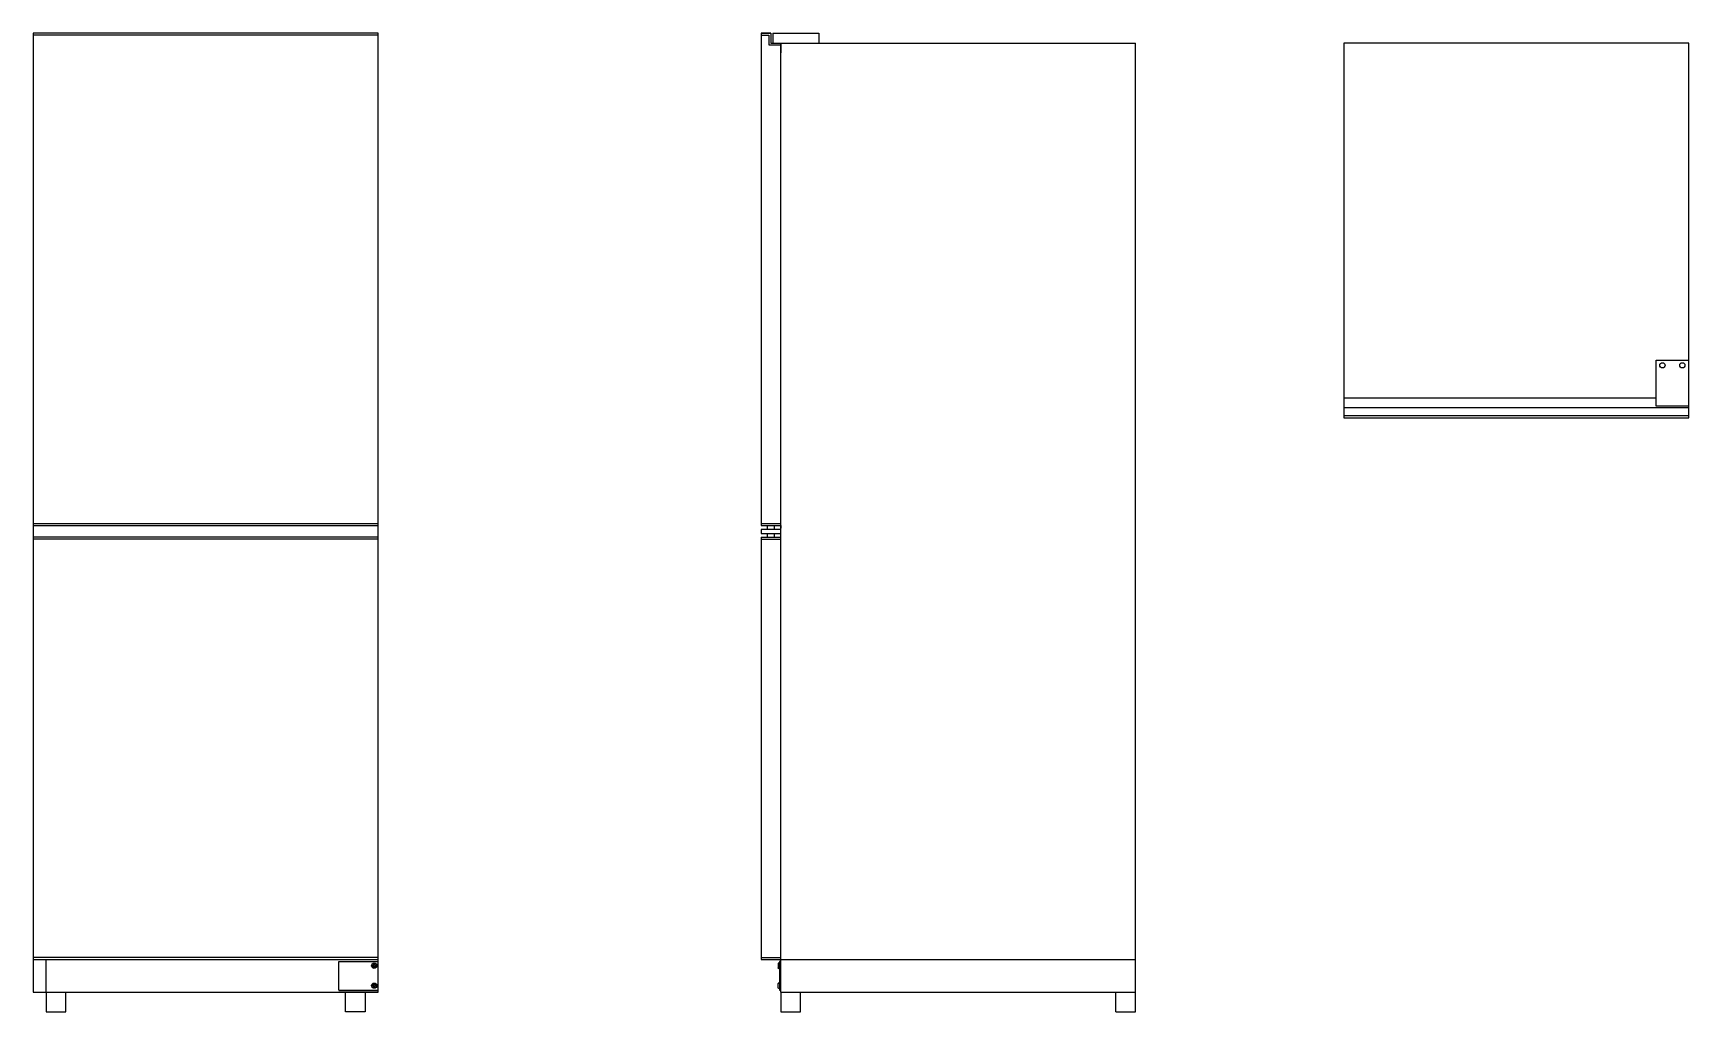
# Model space of a CAD drawing. Header units: inches. Extents: x 38 to 290, y 37 to 186.
import ezdxf

# ---------------------------------------------------------------- set-up
doc = ezdxf.new("R2010")
doc.units = ezdxf.units.IN
doc.header["$MEASUREMENT"] = 0

msp = doc.modelspace()

# ---------------------------------------------------------------- linework, layer by layer
for p, q in [((37.65, 185.79), (37.65, 101.79)), ((90.25, 185.49), (37.65, 185.49)), ((148.62, 185.79), (150.12, 185.79)), ((148.62, 185.79), (148.62, 185.49)), ((148.62, 185.49), (149.82, 185.49)), ((149.82, 185.49), (149.82, 183.99)), ((150.12, 185.79), (150.12, 184.29)), ((150.12, 184.29), (205.72, 184.29)), ((150.42, 185.79), (150.42, 184.29)), ((150.42, 185.79), (157.42, 185.79)), ((151.62, 39.69), (151.62, 184.29)), ((151.62, 184.29), (151.62, 182.79)), ((157.42, 185.79), (157.42, 184.29)), ((149.82, 183.99), (151.62, 183.99)), ((285.07, 128.99), (285.07, 135.99)), ((285.07, 135.99), (290.07, 135.99)), ((290.07, 128.99), (285.07, 128.99)), ((290.07, 128.69), (237.47, 128.69)), ((37.65, 111.09), (90.25, 111.09)), ((148.62, 111.09), (151.62, 111.09)), ((37.65, 110.79), (90.25, 110.79)), ((90.25, 108.99), (37.65, 108.99)), ((90.25, 108.69), (37.65, 108.69)), ((148.62, 110.79), (151.62, 110.79)), ((151.62, 110.19), (148.62, 110.19)), ((148.62, 110.19), (148.62, 109.59)), ((148.62, 109.59), (151.62, 109.59)), ((148.62, 108.99), (151.62, 108.99)), ((148.62, 108.69), (151.62, 108.69)), ((149.62, 110.19), (149.62, 110.79)), ((149.62, 108.99), (149.62, 109.59)), ((150.62, 110.79), (150.62, 110.19)), ((150.62, 109.59), (150.62, 108.99)), ((151.62, 110.79), (151.62, 110.39)), ((90.25, 44.99), (37.65, 44.99)), ((37.65, 44.69), (90.25, 44.69)), ((148.62, 44.99), (151.62, 44.99)), ((148.62, 44.69), (205.72, 44.69)), ((37.65, 39.69), (90.25, 39.69)), ((151.62, 39.69), (205.72, 39.69)), ((151.62, 39.69), (151.62, 36.69)), ((154.62, 36.69), (154.62, 39.69)), ((202.72, 36.69), (202.72, 39.69)), ((151.62, 36.69), (154.62, 36.69))]:
    msp.add_line(p, q)
at = {"color": 252}
msp.add_line((285.07, 130.19), (237.47, 130.19), dxfattribs=at)
at = {"color": 7}
for p, q in [((290.07, 127.49), (237.47, 127.49)), ((39.65, 39.69), (39.65, 44.69)), ((84.25, 39.99), (84.25, 44.39)), ((84.25, 44.39), (90.25, 44.39)), ((89.61, 43.77), (89.44, 43.77)), ((89.44, 43.67), (89.61, 43.67)), ((89.61, 43.77), (89.61, 43.94)), ((89.61, 43.5), (89.61, 43.67)), ((89.71, 43.94), (89.71, 43.77)), ((89.88, 43.77), (89.71, 43.77)), ((89.71, 43.67), (89.71, 43.5)), ((89.71, 43.67), (89.88, 43.67)), ((151.22, 44.06), (151.22, 43.4)), ((151.42, 44.12), (151.27, 44.12)), ((151.32, 43.32), (151.42, 43.32)), ((151.62, 44.39), (151.42, 44.39)), ((151.42, 44.39), (151.42, 39.99)), ((151.42, 43.72), (151.42, 43.92)), ((89.61, 40.74), (89.44, 40.74)), ((89.44, 40.64), (89.61, 40.64)), ((89.61, 40.74), (89.61, 40.91)), ((89.61, 40.46), (89.61, 40.64)), ((89.71, 40.91), (89.71, 40.74)), ((89.88, 40.74), (89.71, 40.74)), ((89.71, 40.64), (89.71, 40.46)), ((89.71, 40.64), (89.88, 40.64)), ((151.22, 40.35), (151.22, 41.02)), ((151.32, 41.09), (151.42, 41.09)), ((39.65, 39.69), (39.65, 36.69)), ((42.65, 36.69), (42.65, 39.69)), ((84.25, 39.99), (90.25, 39.99)), ((90.25, 39.69), (84.25, 39.69)), ((85.25, 36.69), (85.25, 39.69)), ((88.25, 39.69), (88.25, 36.69)), ((89.66, 40.29), (89.61, 40.29)), ((89.61, 40.29), (89.61, 40.29)), ((151.27, 40.29), (151.42, 40.29)), ((151.42, 39.99), (151.62, 39.99)), ((39.65, 36.69), (42.65, 36.69)), ((88.25, 36.69), (85.25, 36.69))]:
    msp.add_line(p, q, dxfattribs=at)
for points in [[(90.25, 39.69), (90.25, 185.79), (37.65, 185.79), (37.65, 39.69)], [(150.12, 185.79), (148.62, 185.79), (148.62, 110.79)], [(202.72, 36.69), (205.72, 36.69), (205.72, 184.29)], [(148.62, 108.99), (148.62, 44.69)]]:
    msp.add_lwpolyline(points)
msp.add_lwpolyline([(237.47, 127.19), (290.07, 127.19), (290.07, 184.29), (237.47, 184.29)], close=True)
for centre in [(286.03, 135.19), (289.07, 135.19), (89.66, 43.72), (89.66, 40.69)]:
    msp.add_circle(centre, 0.4, dxfattribs=at)
for centre, start, end in [((89.44, 43.72), 90, 270), ((89.66, 43.94), 0, 180), ((89.66, 43.5), 180, 0), ((89.88, 43.72), 270, 90), ((89.44, 40.69), 90, 270), ((89.66, 40.91), 360, 180), ((89.66, 40.46), 180, 0), ((89.88, 40.69), 270, 90)]:
    msp.add_arc(centre, 0.05, start, end, dxfattribs=at)
for points, knots in [([(151.27, 44.12), (151.25, 44.12), (151.23, 44.11), (151.22, 44.07), (151.22, 44.06)], [0.04283633, 0.04283633, 0.04283633, 0.04283633, 0.08603764, 0.13630429, 0.13630429, 0.13630429, 0.13630429]), ([(151.27, 40.29), (151.25, 40.29), (151.23, 40.3), (151.22, 40.33), (151.22, 40.35)], [0.04345474, 0.04345474, 0.04345474, 0.04345474, 0.08763814, 0.13084592, 0.13084592, 0.13084592, 0.13084592])]:
    msp.add_open_spline(points, degree=3, knots=knots, dxfattribs=at)
for points in [[(151.32, 43.32), (151.24, 43.34), (151.22, 43.4)], [(151.32, 41.09), (151.24, 41.07), (151.22, 41.02)]]:
    msp.add_spline(points, degree=3, dxfattribs=at)

doc.saveas('drawing.dxf')
